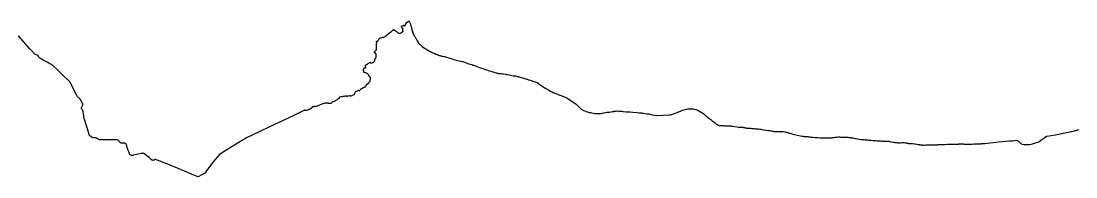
# Model space of a CAD drawing. Extents: x 293476 to 779698, y 145469 to 460400.
# Drawn here: x 702079 to 726143, y 187062 to 190619 of the extents above; entities that cross this region are included whole.
import ezdxf

# ---------------------------------------------------------------- set-up
doc = ezdxf.new("R2010")
doc.units = 0
doc.layers.add('Level 31', color=7, linetype='Continuous')

msp = doc.modelspace()

# ---------------------------------------------------------------- linework, layer by layer
at = {"layer": 'Level 31'}
for points in [[(710932, 190619), (710851, 190563), (710851, 190545), (710848, 190540), (710832, 190518), (710834, 190513), (710833, 190510), (710831, 190506), (710829, 190506), (710826, 190508), (710823, 190512), (710817, 190516), (710811, 190517), (710804, 190517), (710797, 190515), (710792, 190513), (710786, 190506), (710778, 190500), (710771, 190500), (710761, 190503), (710757, 190501), (710754, 190499), (710752, 190497), (710751, 190493), (710752, 190487), (710763, 190470), (710767, 190463), (710778, 190451), (710784, 190448), (710786, 190445), (710786, 190441), (710786, 190439), (710783, 190433), (710781, 190428), (710779, 190421), (710779, 190413), (710781, 190406), (710783, 190398), (710787, 190388), (710789, 190380), (710788, 190378), (710786, 190376), (710778, 190371), (710776, 190370), (710771, 190367), (710759, 190358), (710750, 190351), (710741, 190347), (710733, 190343), (710726, 190339), (710719, 190335), (710714, 190333), (710707, 190332), (710700, 190334), (710694, 190339), (710684, 190346), (710663, 190360), (710651, 190370), (710643, 190379), (710638, 190384), (710633, 190387), (710620, 190394), (710616, 190396), (710605, 190405), (710592, 190414), (710587, 190417), (710582, 190417), (710576, 190416), (710558, 190407), (710547, 190401), (710544, 190398), (710543, 190393), (710540, 190388), (710513, 190366), (710482, 190341), (710452, 190319), (710411, 190285), (710403, 190278), (710387, 190266), (710375, 190259), (710362, 190254), (710346, 190248), (710327, 190241), (710310, 190237), (710290, 190233), (710273, 190228), (710254, 190222), (710244, 190217), (710239, 190210), (710232, 190198), (710225, 190186), (710204, 190150), (710201, 190149), (710195, 190151), (710190, 190152), (710184, 190152), (710180, 190149), (710179, 190145), (710178, 190142), (710178, 190138), (710180, 190133), (710186, 190127), (710189, 190123), (710190, 190118), (710188, 190108), (710182, 190082), (710176, 190076), (710175, 190072), (710176, 190067), (710178, 190060), (710178, 190047), (710178, 190029), (710178, 190009), (710179, 190002), (710179, 189997), (710180, 189990), (710182, 189979), (710181, 189971), (710179, 189963), (710173, 189952), (710168, 189946), (710164, 189942), (710161, 189939), (710156, 189931), (710152, 189925), (710145, 189917), (710141, 189915), (710137, 189912), (710134, 189909), (710132, 189905), (710131, 189903), (710131, 189901), (710131, 189900), (710132, 189898), (710135, 189897), (710137, 189896), (710141, 189896), (710145, 189897), (710148, 189899), (710150, 189899), (710152, 189899), (710157, 189895), (710163, 189889), (710167, 189882), (710172, 189868), (710175, 189860), (710175, 189848), (710174, 189831), (710174, 189815), (710172, 189796), (710171, 189786), (710167, 189775), (710162, 189768), (710157, 189763), (710153, 189756), (710148, 189750), (710144, 189748), (710142, 189744), (710140, 189738), (710141, 189733), (710142, 189728), (710143, 189720), (710143, 189715), (710139, 189707), (710132, 189699), (710125, 189688), (710118, 189678), (710113, 189670), (710108, 189667), (710098, 189664), (710081, 189662), (710076, 189661), (710067, 189660), (710058, 189665), (710052, 189671), (710047, 189672), (710041, 189671), (710032, 189668), (710016, 189661), (710009, 189658), (710001, 189654), (709983, 189634), (709972, 189623), (709966, 189619), (709960, 189618), (709953, 189618), (709942, 189615), (709932, 189610), (709929, 189606), (709928, 189600), (709929, 189593), (709931, 189584), (709934, 189571), (709935, 189562), (709936, 189556), (709933, 189552), (709928, 189547), (709916, 189543), (709899, 189537), (709895, 189535), (709893, 189531), (709888, 189522), (709882, 189506), (709882, 189500), (709882, 189495), (709883, 189491), (709886, 189485), (709887, 189480), (709888, 189474), (709891, 189465), (709892, 189459), (709894, 189455), (709897, 189454), (709902, 189452), (709906, 189452), (709911, 189452), (709931, 189445), (709935, 189444), (709950, 189440), (709959, 189435), (709975, 189421), (709993, 189404), (710001, 189397), (710003, 189391), (710004, 189385), (710004, 189381), (710005, 189375), (710008, 189371), (710017, 189365), (710028, 189357), (710038, 189347), (710042, 189342), (710045, 189332), (710044, 189317), (710041, 189298), (710037, 189265), (710033, 189242), (710028, 189232), (710020, 189223), (710006, 189207), (709978, 189180), (709954, 189159), (709945, 189147), (709940, 189140), (709935, 189129), (709932, 189118), (709925, 189112), (709915, 189108), (709906, 189105), (709900, 189104), (709896, 189102), (709894, 189099), (709891, 189098), (709887, 189099), (709880, 189096), (709875, 189092), (709870, 189087), (709860, 189082), (709849, 189076), (709837, 189070), (709830, 189066), (709821, 189055), (709814, 189046), (709807, 189038), (709802, 189028), (709799, 189028), (709794, 189030), (709785, 189036), (709781, 189037), (709777, 189037), (709769, 189035), (709758, 189029), (709746, 189022), (709734, 189015), (709726, 189011), (709717, 189008), (709709, 189003), (709705, 189001), (709701, 188999), (709698, 188997), (709697, 188993), (709693, 188981), (709681, 188949), (709677, 188943), (709668, 188937), (709654, 188929), (709636, 188920), (709625, 188914), (709612, 188908), (709605, 188904), (709599, 188903), (709595, 188903), (709590, 188907), (709584, 188913), (709580, 188914), (709577, 188915), (709572, 188915), (709544, 188908), (709540, 188906), (709527, 188903), (709519, 188901), (709510, 188901), (709499, 188904), (709487, 188905), (709478, 188904), (709464, 188902), (709448, 188899), (709420, 188894), (709406, 188890), (709390, 188890), (709380, 188887), (709360, 188887), (709346, 188884), (709339, 188877), (709338, 188870), (709333, 188860), (709325, 188852), (709313, 188844), (709304, 188839), (709295, 188832), (709289, 188826), (709275, 188814), (709263, 188804), (709250, 188795), (709237, 188789), (709219, 188783), (709206, 188780), (709192, 188779), (709187, 188777), (709183, 188775), (709178, 188773), (709174, 188768), (709171, 188761), (709164, 188749), (709153, 188741), (709146, 188738), (709138, 188737), (709131, 188737), (709117, 188739), (709105, 188740), (709097, 188740), (709091, 188741), (709084, 188744), (709077, 188746), (709070, 188747), (709059, 188748), (709050, 188747), (709040, 188745), (709029, 188743), (709018, 188742), (709004, 188738), (708990, 188734), (708964, 188727), (708942, 188720), (708923, 188714), (708905, 188708), (708889, 188702), (708870, 188693), (708849, 188683), (708844, 188681), (708836, 188678), (708812, 188673), (708791, 188668), (708780, 188666), (708772, 188665), (708766, 188664), (708763, 188665), (708762, 188665), (708760, 188664), (708757, 188662), (708756, 188662), (708754, 188662), (708752, 188662), (708750, 188662), (708747, 188661), (708743, 188660), (708739, 188659), (708734, 188659), (708730, 188659), (708725, 188657), (708721, 188656), (708717, 188652), (708714, 188649), (708713, 188648), (708711, 188645), (708709, 188643), (708708, 188639), (708706, 188635), (708705, 188633), (708702, 188632), (708700, 188631), (708698, 188629), (708696, 188626), (708695, 188623), (708693, 188621), (708692, 188621), (708690, 188621), (708689, 188621), (708686, 188621), (708686, 188619), (708685, 188616), (708683, 188614), (708680, 188613), (708672, 188610), (708667, 188608), (708663, 188608), (708659, 188607), (708658, 188605), (708657, 188604), (708657, 188601), (708656, 188600), (708654, 188601), (708653, 188602), (708651, 188602), (708639, 188598), (708629, 188594), (708615, 188588), (708596, 188580), (708591, 188578), (708586, 188577), (708583, 188578), (708576, 188578), (708565, 188579), (708555, 188580), (708545, 188582), (708540, 188582), (708532, 188579), (708330, 188482), (708139, 188390), (707827, 188242), (707698, 188181), (707559, 188114), (707529, 188100), (707223, 187953), (707172, 187922), (707130, 187897), (707084, 187868), (707006, 187821), (706895, 187753), (706874, 187740), (706775, 187680), (706604, 187575), (706462, 187409), (706450, 187393), (706407, 187334), (706382, 187300), (706375, 187290), (706365, 187277), (706291, 187177), (706270, 187148), (706120, 187062), (705979, 187120), (705808, 187191), (705734, 187222), (705729, 187224), (705644, 187260), (705424, 187349), (705319, 187392), (705215, 187435), (705187, 187446), (705152, 187460), (705148, 187459), (705137, 187456), (705111, 187445), (705101, 187441), (705092, 187440), (705080, 187441), (705070, 187444), (705064, 187447), (705058, 187451), (705048, 187460), (705021, 187482), (704997, 187502), (704947, 187544), (704894, 187587), (704883, 187593), (704865, 187598), (704857, 187600), (704849, 187601), (704839, 187601), (704816, 187596), (704748, 187580), (704717, 187572), (704643, 187556), (704623, 187550), (704607, 187550), (704595, 187552), (704585, 187556), (704570, 187564), (704567, 187567), (704560, 187575), (704554, 187584), (704541, 187617), (704524, 187667), (704501, 187736), (704480, 187799), (704474, 187809), (704468, 187816), (704455, 187826), (704446, 187831), (704437, 187834), (704436, 187834), (704430, 187834), (704411, 187834), (704401, 187834), (704395, 187834), (704387, 187834), (704382, 187834), (704376, 187835), (704372, 187834), (704367, 187834), (704362, 187833), (704353, 187836), (704350, 187837), (704344, 187842), (704339, 187848), (704336, 187852), (704327, 187860), (704323, 187866), (704319, 187871), (704309, 187882), (704294, 187898), (704287, 187903), (704281, 187906), (704272, 187908), (704261, 187908), (704214, 187909), (704202, 187908), (704137, 187908), (704088, 187908), (704039, 187908), (704012, 187909), (703983, 187909), (703949, 187909), (703897, 187909), (703887, 187909), (703876, 187910), (703868, 187911), (703856, 187915), (703843, 187921), (703816, 187936), (703801, 187944), (703789, 187951), (703782, 187952), (703766, 187951), (703726, 187952), (703712, 187953), (703700, 187959), (703680, 187977), (703671, 187984), (703649, 188003), (703642, 188009), (703639, 188012), (703637, 188014), (703631, 188024), (703629, 188032), (703627, 188042), (703626, 188050), (703626, 188054), (703626, 188059), (703627, 188062), (703527, 188369), (703520, 188387), (703513, 188443), (703512, 188445), (703512, 188451), (703509, 188466), (703506, 188484), (703503, 188497), (703496, 188537), (703493, 188553), (703493, 188558), (703493, 188563), (703491, 188563), (703489, 188564), (703488, 188566), (703488, 188568), (703488, 188572), (703489, 188575), (703489, 188577), (703488, 188579), (703485, 188583), (703472, 188598), (703463, 188609), (703459, 188616), (703459, 188619), (703459, 188627), (703468, 188661), (703474, 188676), (703479, 188684), (703489, 188697), (703491, 188703), (703491, 188712), (703484, 188729), (703456, 188782), (703440, 188813), (703427, 188838), (703421, 188847), (703415, 188855), (703407, 188861), (703383, 188875), (703376, 188880), (703371, 188882), (703367, 188889), (703329, 188965), (703200, 189220), (703190, 189232), (703009, 189411), (702932, 189485), (702910, 189505), (702814, 189600), (702798, 189609), (702709, 189659), (702673, 189681), (702645, 189696), (702585, 189729), (702555, 189748), (702531, 189761), (702514, 189770), (702506, 189774), (702498, 189779), (702492, 189786), (702485, 189802), (702472, 189824), (702465, 189830), (702447, 189842), (702429, 189852), (702412, 189861), (702404, 189859), (702392, 189861), (702313, 189946), (702271, 189991), (702017, 190286)], [(710932, 190619), (710951, 190585), (710960, 190560), (710963, 190547), (710965, 190540), (710972, 190514), (710976, 190501), (710979, 190490), (710983, 190471), (710996, 190428), (711002, 190404), (711003, 190388), (711013, 190363), (711018, 190342), (711031, 190320), (711049, 190284), (711059, 190267), (711075, 190238), (711082, 190226), (711097, 190200), (711113, 190172), (711128, 190145), (711144, 190120), (711147, 190116), (711159, 190103), (711169, 190094), (711181, 190083), (711198, 190069), (711214, 190055), (711232, 190040), (711262, 190018), (711297, 189993), (711312, 189983), (711323, 189976), (711339, 189967), (711362, 189951), (711371, 189943), (711380, 189938), (711385, 189936), (711395, 189933), (711402, 189929), (711428, 189916), (711455, 189904), (711469, 189897), (711499, 189883), (711539, 189865), (711563, 189856), (711568, 189854), (711600, 189842), (711626, 189835), (711643, 189830), (711673, 189822), (711695, 189818), (711720, 189812), (711737, 189807), (711781, 189795), (711840, 189779), (711858, 189774), (711879, 189767), (711912, 189756), (711950, 189744), (711983, 189736), (712008, 189730), (712043, 189722), (712112, 189706), (712133, 189700), (712154, 189693), (712196, 189680), (712232, 189667), (712290, 189647), (712326, 189635), (712360, 189625), (712388, 189616), (712403, 189611), (712420, 189605), (712458, 189589), (712537, 189561), (712580, 189547), (712616, 189535), (712654, 189520), (712697, 189505), (712738, 189492), (712766, 189484), (712795, 189475), (712865, 189452), (712890, 189445), (712922, 189437), (712941, 189431), (712961, 189427), (712969, 189425), (712993, 189422), (713032, 189419), (713058, 189417), (713084, 189413), (713127, 189406), (713143, 189403), (713164, 189399), (713212, 189389), (713276, 189378), (713307, 189373), (713344, 189369), (713360, 189367), (713379, 189363), (713404, 189357), (713420, 189351), (713426, 189348), (713433, 189346), (713439, 189344), (713466, 189337), (713486, 189329), (713508, 189324), (713552, 189313), (713563, 189310), (713588, 189303), (713599, 189298), (713625, 189291), (713636, 189288), (713656, 189281), (713701, 189267), (713756, 189248), (713807, 189231), (713844, 189220), (713855, 189214), (713884, 189192), (713938, 189154), (713980, 189126), (714021, 189099), (714030, 189094), (714037, 189090), (714042, 189087), (714053, 189081), (714082, 189065), (714096, 189057), (714108, 189049), (714130, 189032), (714136, 189028), (714146, 189023), (714170, 189012), (714193, 189001), (714215, 188991), (714229, 188985), (714236, 188982), (714257, 188973), (714280, 188964), (714299, 188957), (714318, 188949), (714325, 188946), (714346, 188938), (714358, 188934), (714367, 188931), (714379, 188927), (714415, 188912), (714432, 188904), (714451, 188895), (714454, 188894), (714474, 188888), (714494, 188882), (714509, 188877), (714530, 188867), (714536, 188863), (714561, 188847), (714573, 188839), (714652, 188783), (714677, 188765), (714692, 188755), (714696, 188752), (714721, 188734), (714744, 188719), (714763, 188703), (714782, 188685), (714799, 188666), (714813, 188651), (714820, 188644), (714836, 188629), (714851, 188617), (714865, 188608), (714879, 188600), (714889, 188594), (714897, 188589), (714913, 188581), (714942, 188569), (714974, 188558), (715000, 188549), (715042, 188536), (715067, 188530), (715089, 188525), (715135, 188516), (715165, 188511), (715178, 188510), (715195, 188509), (715232, 188509), (715264, 188510), (715291, 188511), (715315, 188513), (715342, 188518), (715348, 188519), (715376, 188528), (715412, 188535), (715443, 188540), (715471, 188541), (715501, 188542), (715538, 188547), (715570, 188552), (715588, 188555), (715599, 188558), (715606, 188561), (715618, 188565), (715630, 188566), (715643, 188566), (715656, 188566), (715676, 188567), (715713, 188565), (715738, 188566), (715760, 188565), (715783, 188563), (715810, 188558), (715883, 188549), (715915, 188548), (715955, 188546), (715973, 188545), (716037, 188540), (716129, 188531), (716178, 188525), (716208, 188523), (716230, 188521), (716250, 188519), (716280, 188515), (716312, 188511), (716359, 188505), (716397, 188499), (716424, 188494), (716451, 188488), (716475, 188482), (716534, 188472), (716574, 188464), (716861, 188479), (716880, 188480), (716897, 188482), (716919, 188490), (716939, 188496), (716961, 188504), (716986, 188511), (717004, 188518), (717049, 188531), (717079, 188545), (717082, 188548), (717098, 188555), (717121, 188564), (717168, 188582), (717206, 188594), (717250, 188606), (717287, 188614), (717311, 188618), (717337, 188619), (717356, 188619), (717380, 188618), (717389, 188617), (717410, 188615), (717421, 188613), (717446, 188608), (717474, 188600), (717495, 188593), (717502, 188590), (717527, 188578), (717563, 188557), (717600, 188536), (717621, 188522), (717654, 188498), (717686, 188472), (717707, 188455), (717741, 188429), (717772, 188404), (717794, 188386), (717811, 188373), (717820, 188366), (717842, 188345), (717869, 188324), (717882, 188313), (717895, 188303), (717913, 188291), (717935, 188276), (717954, 188264), (717972, 188253), (717986, 188245), (718011, 188231), (718038, 188232), (718048, 188233), (718085, 188234), (718111, 188232), (718136, 188230), (718175, 188228), (718224, 188228), (718247, 188226), (718269, 188225), (718278, 188224), (718295, 188222), (718306, 188221), (718322, 188219), (718364, 188213), (718409, 188206), (718444, 188200), (718462, 188198), (718477, 188198), (718488, 188198), (718497, 188198), (718508, 188196), (718519, 188195), (718544, 188194), (718553, 188194), (718563, 188193), (718581, 188188), (718593, 188185), (718603, 188183), (718611, 188182), (718619, 188182), (718632, 188178), (718641, 188177), (718647, 188177), (718653, 188178), (718660, 188178), (718670, 188176), (718676, 188175), (718684, 188174), (718708, 188172), (718730, 188171), (718751, 188169), (718779, 188167), (718805, 188165), (718828, 188163), (718842, 188161), (718862, 188159), (718884, 188157), (718899, 188156), (718935, 188151), (718956, 188148), (718975, 188144), (719033, 188135), (719085, 188129), (719116, 188124), (719140, 188121), (719153, 188119), (719182, 188115), (719201, 188111), (719218, 188107), (719239, 188105), (719255, 188102), (719283, 188100), (719303, 188099), (719321, 188099), (719337, 188099), (719347, 188099), (719371, 188098), (719393, 188098), (719424, 188098), (719464, 188095), (719504, 188091), (719529, 188085), (719538, 188083), (719566, 188075), (719580, 188072), (719589, 188069), (719602, 188064), (719617, 188059), (719649, 188050), (719664, 188046), (719725, 188030), (719792, 188013), (719860, 188001), (719901, 187994), (719920, 187991), (719942, 187988), (719974, 187985), (719991, 187983), (719996, 187982), (720015, 187982), (720024, 187981), (720040, 187979), (720057, 187976), (720076, 187973), (720099, 187970), (720132, 187968), (720151, 187967), (720192, 187965), (720253, 187961), (720300, 187957), (720345, 187954), (720361, 187953), (720371, 187953), (720390, 187953), (720420, 187953), (720437, 187953), (720464, 187954), (720492, 187954), (720530, 187955), (720546, 187955), (720555, 187955), (720570, 187956), (720586, 187958), (720599, 187960), (720617, 187962), (720634, 187964), (720651, 187966), (720682, 187968), (720693, 187969), (720724, 187974), (720731, 187974), (720747, 187973), (720769, 187971), (720819, 187970), (720828, 187970), (720850, 187970), (720875, 187971), (720906, 187972), (720920, 187971), (720930, 187970), (720943, 187969), (720964, 187965), (720972, 187963), (721008, 187958), (721022, 187956), (721053, 187951), (721113, 187940), (721171, 187929), (721202, 187923), (721235, 187919), (721301, 187914), (721316, 187913), (721339, 187911), (721367, 187908), (721390, 187906), (721410, 187903), (721437, 187901), (721452, 187899), (721475, 187898), (721513, 187894), (721532, 187893), (721549, 187893), (721579, 187890), (721610, 187887), (721615, 187887), (721627, 187887), (721644, 187887), (721657, 187885), (721667, 187885), (721672, 187885), (721686, 187884), (721708, 187881), (721742, 187879), (721752, 187879), (721778, 187879), (721794, 187879), (721828, 187878), (721852, 187876), (721872, 187875), (721886, 187873), (721909, 187869), (721934, 187863), (721977, 187855), (721993, 187853), (722010, 187850), (722066, 187844), (722088, 187842), (722124, 187841), (722144, 187842), (722174, 187844), (722183, 187844), (722206, 187845), (722228, 187845), (722244, 187843), (722266, 187840), (722279, 187838), (722295, 187835), (722314, 187831), (722327, 187828), (722338, 187826), (722347, 187824), (722358, 187824), (722367, 187824), (722391, 187822), (722415, 187821), (722462, 187817), (722476, 187816), (722514, 187810), (722541, 187805), (722558, 187801), (722571, 187799), (722579, 187797), (722599, 187795), (722617, 187792), (722633, 187791), (722643, 187789), (722653, 187788), (722662, 187789), (722675, 187790), (722685, 187790), (722715, 187791), (722729, 187792), (722742, 187792), (722771, 187792), (722800, 187793), (722804, 187793), (722815, 187792), (722829, 187792), (722847, 187793), (722874, 187794), (722881, 187794), (722889, 187795), (722905, 187795), (722931, 187795), (722947, 187796), (722958, 187794), (722965, 187796), (722969, 187796), (722990, 187796), (723004, 187798), (723026, 187798), (723039, 187799), (723058, 187799), (723099, 187801), (723125, 187802), (723150, 187803), (723208, 187810), (723242, 187811), (723263, 187811), (723295, 187812), (723306, 187812), (723332, 187812), (723381, 187811), (723410, 187811), (723433, 187812), (723453, 187813), (723462, 187813), (723470, 187814), (723498, 187817), (723507, 187818), (723517, 187818), (723523, 187818), (723527, 187817), (723536, 187815), (723552, 187813), (723555, 187812), (723557, 187813), (723560, 187814), (723563, 187815), (723567, 187815), (723570, 187815), (723580, 187815), (723590, 187813), (723599, 187811), (723604, 187809), (723610, 187808), (723616, 187808), (723622, 187808), (723635, 187809), (723649, 187810), (723653, 187811), (723718, 187808), (723728, 187809), (723738, 187810), (723750, 187812), (723776, 187813), (723814, 187816), (723845, 187817), (723858, 187817), (723875, 187817), (723887, 187816), (723902, 187816), (723912, 187814), (723929, 187815), (723943, 187816), (723955, 187817), (723978, 187820), (723985, 187821), (723991, 187824), (724003, 187825), (724004, 187824), (724010, 187823), (724019, 187823), (724030, 187823), (724041, 187824), (724066, 187827), (724375, 187859), (724631, 187882), (724698, 187889), (724791, 187903), (724830, 187876), (724886, 187823), (724917, 187807), (724959, 187801), (725029, 187802), (725093, 187805), (725122, 187809), (725155, 187817), (725243, 187844), (725280, 187856), (725471, 187994), (725584, 188006), (725670, 188021), (725757, 188039), (725923, 188075), (726053, 188102), (726221, 188141)]]:
    msp.add_lwpolyline(points, dxfattribs=at)

doc.saveas('drawing.dxf')
